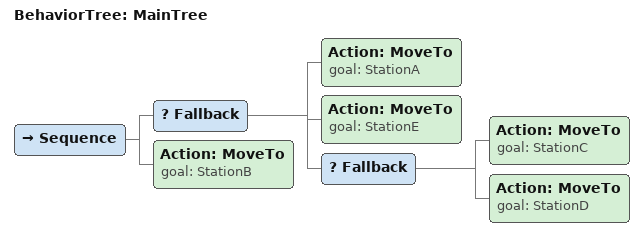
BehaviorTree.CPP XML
<root main_tree_to_execute="MainTree">
    <BehaviorTree ID="MainTree">
        <Sequence>
           ; Visit Stations in order
            <Fallback>
                <Action ID="MoveTo" goal="StationA"/>
                <Action ID="MoveTo" goal="StationE"/>
                <Fallback>
                    <Action ID="MoveTo" goal="StationC"/>
                    <Action ID="MoveTo" goal="StationD"/>
                </Fallback>
            </Fallback>
            <Action ID="MoveTo" goal="StationB"/>
        </Sequence>
    </BehaviorTree>
</root>
